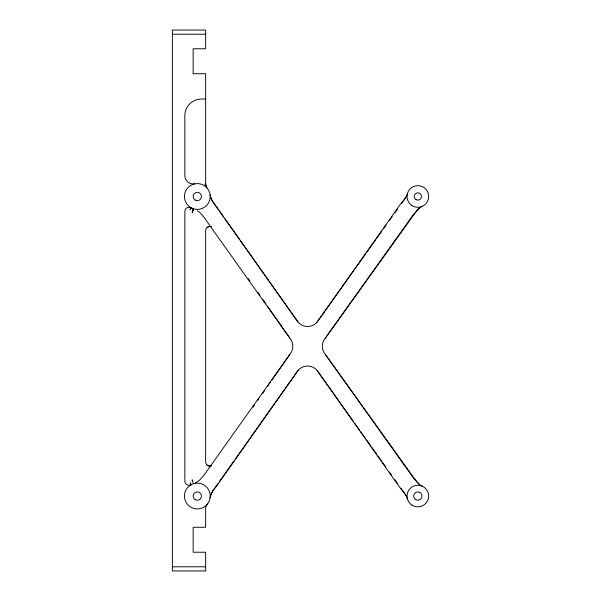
<?xml version="1.0" encoding="UTF-8"?>
<svg xmlns="http://www.w3.org/2000/svg" width="601" height="601" viewBox="0 0 601 601"><rect width="100%" height="100%" fill="white"/><g stroke="black" fill="none" stroke-linecap="round" stroke-linejoin="round"><path stroke-width="0.9" d="M205.572 183.981L205.099 184.702L205.64 183.32L205.64 73.735L193.161 73.735L193.161 48.771L205.64 48.771L205.64 30.05L172.359 30.05L172.359 570.95L205.64 570.95L205.64 552.229L193.161 552.229L193.161 527.265L205.64 527.265L205.64 509.22A8.324 8.324 0 0 1 207.435 504.059M193.289 208.885L192.192 212.754L193.447 208.78L192.515 211.725M210.523 495.742L213.032 490.439L216.277 486.517L298.043 370.449A12.486 12.486 0 0 1 317.118 370.449L353.538 421.639M190.63 208.915L190.96 207.863L190.014 209.554L191.141 207.961M406.201 196.692L401.385 203.671M253.036 407.178L254.636 404.879M257.837 400.281L258.911 398.748M262.645 393.392L264.786 390.327M267.453 386.496L270.653 381.898M271.727 380.365L289.885 354.327A12.486 12.486 0 0 0 289.885 338.213L267.453 306.044M240.851 241.286L298.043 322.091A12.486 12.486 0 0 0 317.118 322.091L400.364 204.28L404.105 199.848A16.64 16.64 0 0 0 407.418 193.575M218.186 483.264L213.873 489.364A16.64 16.64 0 0 0 210.095 497.823A12.899 12.899 0 0 1 189.398 506.237A12.899 12.899 0 0 1 192.463 484.105A12.899 12.899 0 0 1 210.095 497.823M219.808 480.973L234.375 460.396M235.457 458.871L298.043 370.449M289.885 354.327L203.559 475.774L199.284 480.507L195.423 482.986M317.118 322.091L354.087 270.134M355.168 268.609L365.498 254.095M366.587 252.563L375.828 239.574M376.917 238.049L381.808 231.175M383.446 228.883L386.158 225.059M389.425 220.477L392.137 216.66M394.857 212.837L397.577 209.02M419.573 484.549L413.075 477.517L325.276 354.327A12.486 12.486 0 0 1 325.276 338.213L413.075 215.015L419.573 207.991M325.276 338.213L416.816 210.59A16.64 16.64 0 0 1 422.443 206.271M207.12 227.418L209.336 226.464L210.951 226.6M190.434 483.73L191.141 484.571L190.224 482.866L190.96 484.676M192.38 480.853L192.192 479.786L193.402 483.617M210.951 465.94L209.336 466.075L207.12 465.121M172.359 34.212L205.64 34.212M205.64 99.015L201.478 99.015A16.64 16.64 0 0 0 184.838 115.662L184.838 175.672A8.324 8.324 0 0 0 194.792 183.831M172.359 566.788L205.64 566.788M197.353 210.598L200.231 212.912L203.559 216.766L289.885 338.213M325.276 354.327L416.816 481.949A16.64 16.64 0 0 0 422.443 486.269M354.628 423.164L359.518 430.038M360.608 431.571L365.498 438.445M366.587 439.97L370.937 446.085M372.027 447.61L376.917 454.491M378.006 456.016L381.267 460.599M382.356 462.131L385.617 466.714M389.425 472.063L391.597 475.113M394.857 479.703L397.577 483.52M400.837 488.102L406.201 495.848M218.186 209.276L212.318 201.012L210.523 196.79M219.267 210.801L223.58 216.893M224.661 218.418L239.769 239.761M298.043 322.091L213.873 203.176A16.64 16.64 0 0 1 210.095 194.716M317.118 370.449L400.364 488.26L404.105 492.685A16.64 16.64 0 0 1 407.418 498.958M248.228 278.466L249.828 280.765M257.837 292.251L259.978 295.316M262.645 299.148L265.852 303.745M206.158 186.212L205.677 184.101M207.435 188.481A8.324 8.324 0 0 1 205.64 183.32M191.028 207.743A4.162 4.162 0 0 0 184.838 211.372L184.838 481.161A4.162 4.162 0 0 0 191.028 484.797M211.349 226.735A4.162 4.162 0 0 0 205.64 230.596L205.64 461.936A4.162 4.162 0 0 0 211.349 465.805M190.87 207.653A12.899 12.899 0 0 0 210.222 196.482A12.899 12.899 0 0 0 190.87 185.311A12.899 12.899 0 0 0 190.87 207.653M195.242 200.08A4.162 4.162 0 0 0 201.478 196.482A4.162 4.162 0 0 0 195.242 192.876A4.162 4.162 0 0 0 195.242 200.08M415.764 499.656A4.162 4.162 0 0 0 422 496.058A4.162 4.162 0 0 0 415.764 492.452A4.162 4.162 0 0 0 415.764 499.656M416.02 199.637A3.644 3.644 0 0 0 421.481 196.482A3.644 3.644 0 0 0 416.02 193.327A3.644 3.644 0 0 0 416.02 199.637M411.76 205.429A10.818 10.818 0 0 0 428.633 197.271A10.818 10.818 0 0 0 413.135 186.738A10.818 10.818 0 0 0 411.76 205.429M411.948 505.125A10.818 10.818 0 0 0 428.641 496.621A10.818 10.818 0 0 0 412.932 486.419A10.818 10.818 0 0 0 411.948 505.125M195.242 499.656A4.162 4.162 0 0 0 201.478 496.058A4.162 4.162 0 0 0 195.242 492.452A4.162 4.162 0 0 0 195.242 499.656"/></g></svg>
